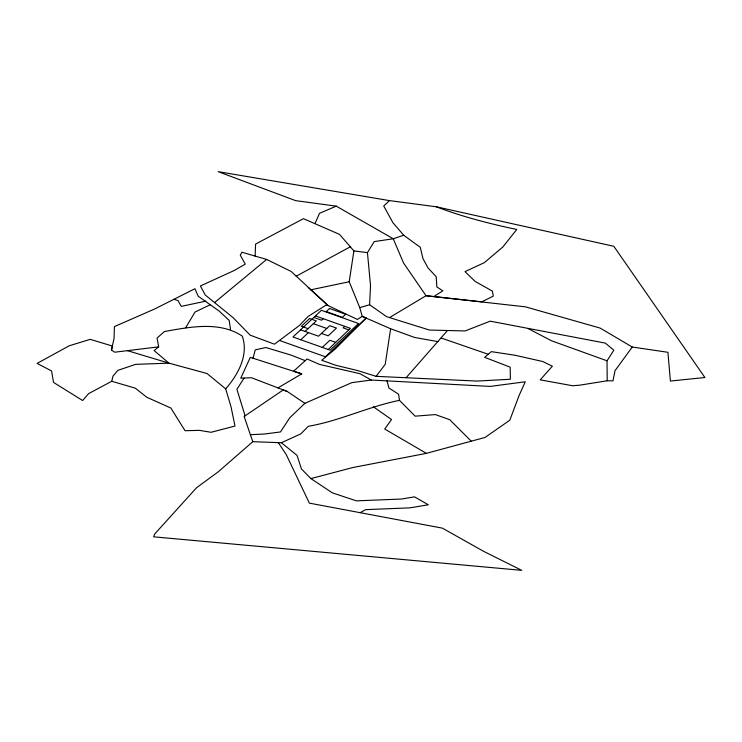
<?xml version="1.0" encoding="UTF-8"?>
<svg xmlns="http://www.w3.org/2000/svg" width="742" height="742" viewBox="0 0 742 742"><rect width="100%" height="100%" fill="white"/><g stroke="black" fill="none" stroke-linecap="round" stroke-linejoin="round"><path stroke-width="1.11" d="M255.109 256.101L241.911 252.206L240.287 255.202L245.277 264.106L234.12 270.542L200.405 285.958L205.256 295.019L233.099 317.65L250.202 335.189L274.457 344.186L299.332 325.553L308.097 316.472L326.953 304.517L291.124 271.442L266.656 259.431L255.109 256.101L255.591 244.072L303.432 218.677L339.484 234.361L353.888 250.898L349.204 281.747L359.768 307.642L362.244 316.37L366.112 318.077L335.208 349.046L321.713 360.287L335.857 365.305L357.69 370.583L376.138 376.342L477.004 381.073L510.366 379.245L510.181 367.169L484.637 357.329L491.315 351.634L515.078 355.26L542.69 361.502L552.373 366.186L540.204 379.848L572.611 385.747L579.771 385.172L607.216 380.767L612.957 380.859L615.035 370.685L632.258 347.024L667.921 352.302L670.406 381.045L704.9 377.511L613.838 246.307L436.407 206.805L389.439 200.6L218.139 171.652L295.613 200.637L336.247 206.146L393.279 238.776L403.49 262.891L426.029 295.733L525.494 306.845L600.139 328.085L632.258 347.024M369.59 304.767L370.536 285.559L367.438 252.642L374.246 241.595L393.279 238.776L403.704 235.242L420.278 247.318L422.968 258.596L428.023 267.927L436.203 276.71L436.871 286.996L442.881 290.818L433.764 296.577L426.029 295.733L389.513 317.595L386.591 316.63L369.59 304.767L359.768 307.642M326.471 304.823L357.412 319.459L362.244 316.37L390.617 328.762L385.228 364.276L376.138 376.342M253.031 358.247L255.248 349.862L265.877 347.525L291.356 355.214L305.185 360.668M111.754 381.267L112.988 376.129L117.802 370.379L135.573 364.368L168.935 363.144L207.009 373.514L225.679 388.864L230.957 406.523L235.001 426.038L211.034 432.298L199.468 430.351L185.046 430.731L170.855 408.026L146.758 397.258L135.35 388.196L111.754 381.267L88.595 393.64L82.64 400.532L53.526 382.408L51.578 370.935L37.1 363.404L69.238 345.781L90.199 339.354L112.524 346.087L111.486 350.001L114.713 352.209L158.658 346.848L157.054 338.046L164.455 331.526C189.711 327.046 219.521 320.906 242.282 336.126C248.941 354.973 237.959 374.886 225.679 388.864M111.486 350.011L114.064 338.343L114.407 326.61L154.716 308.969L194.905 288.731L198.225 296.234L219.168 311.074L229.176 320.405L230.512 329.504M315.053 223.425L319.496 213.344L336.247 206.146M244.099 378.058L236.911 389.3L245.11 415.826M185.621 327.825L195.016 312.039L210.487 304.628M607.216 380.767L607.021 360.807L613.857 350.159L605.268 343.101L490.156 321.165L465.132 330.941L429.497 330.06L389.513 317.595M406.282 377.53L447.491 330.496M304.906 403.323L289.751 417.802L280.476 431.955L264.189 434.051L250.369 434.682L244.146 416.485L283.268 389.912L287.237 391.461L304.906 403.323L351.745 382.659L371.241 380.034L490.193 386.415L525.28 381.778L519.224 395.208L509.782 420.232L485.027 437.455L426.381 453.362L352.645 467.571L310.917 478.599L301.465 468.972L297.004 455.328L281.376 442.742L252.818 441.675L218.278 471.782L196.5 487.791L154.753 533.962L153.613 536.818L521.756 570.348L483.413 551.232L442.38 528.137L309.358 503.132L286.254 454.596L278.324 442.631M328.177 349.501L350.419 328.363L315.443 315.916M366.112 318.077L325.395 356.781L279.456 340.448M389.439 200.6L383.735 205.988L392.926 222.73L403.704 235.242M305.083 331.442L316.324 320.906L309.618 318.522L301.345 326.267L308.051 328.66M300.788 339.762L308.403 332.62M323.262 318.698L321.638 320.219L313.82 317.437M322.269 347.395L329.884 340.263L335.718 342.34M344.742 326.341L343.119 327.862L348.814 329.893M214.549 302.569L266.656 259.431M158.658 346.848L154.113 350.558L168.935 363.144L127.429 350.651M278.037 387.862L301.734 373.866L250.295 357.375L240.733 378.216L251.371 377.706L287.237 391.461M360.195 512.685L365.593 509.652L409.936 507.853L428.329 504.792L414.528 496.852L401.478 499.032L356.364 500.85L332.323 492.836L310.917 478.599M296.197 276.209L350.688 246.594M281.376 442.742L300.807 433.885L308.273 426.316C339.688 420.909 368.375 406.607 399.484 400.355L415.158 416.169L435.35 414.583L449.754 419.703L471.55 441.481M205.84 301.131L181.271 306.381L177.969 300.538L173.897 299.314M308.18 287.46L310.805 289.825L349.204 281.747M433.764 296.577L481.846 301.836L493.3 296.095L492.317 291.059L475.13 281.413L465.011 271.628L484.322 262.649L502.835 247.012L516.747 229.464C489.516 223.732 462.414 216.775 436.407 206.805M353.888 250.898L367.438 252.642M438.003 341.645L414.565 337.443L390.617 328.762M301.734 373.866L293.582 371.25L307.04 358.98L319.514 364.405L360.028 373.708L371.241 380.034M441.202 338.027L488.255 354.286M313.356 323.688L326.777 328.465M321.481 333.436L328.187 335.82L336.46 328.075L329.745 325.682L318.513 336.219L300.584 329.838M607.021 360.807L551.352 340.708L527.979 328.483M426.381 453.362L384.727 429.034L391.516 419.518L373.263 406.709M310.805 289.825L328.112 305.602M250.369 434.682L252.818 441.675M387.009 380.702L388.864 387.964L398.612 394.234L399.484 400.355M321.434 310.304L292.969 336.979L330.088 350.178L358.553 323.512L321.434 310.304M329.559 308.505L326.248 311.612L342.359 317.344L345.67 314.237L329.559 308.505"/></g></svg>
